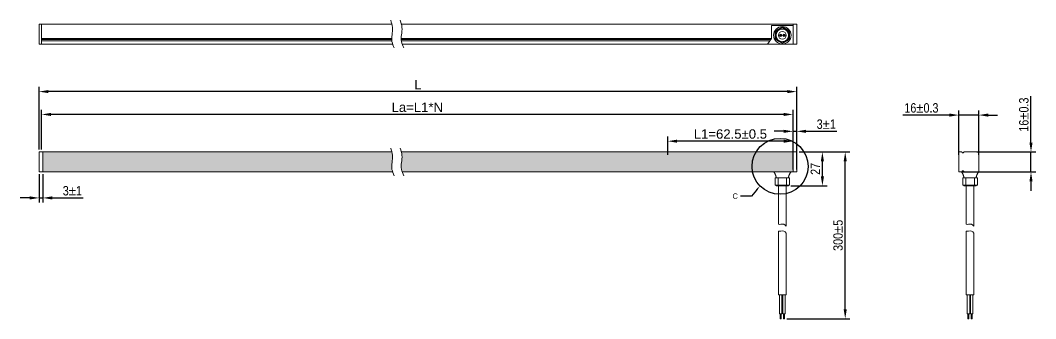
# Model space of a CAD drawing. Header units: millimetres. Extents: x 2374 to 4177, y -4614 to 869.
# Drawn here: x 2831 to 3641, y -4040 to -3802 of the extents above; entities that cross this region are included whole.
import ezdxf
from ezdxf import colors
from ezdxf.entities.mleader import LeaderData, LeaderLine
from ezdxf.math import Vec2, Vec3

# ---------------------------------------------------------------- set-up
doc = ezdxf.new("R2010")
doc.units = ezdxf.units.MM
doc.header["$LTSCALE"] = 0.2
doc.layers.add('02___PRT_ALL_AXES', color=7, linetype='Continuous')
doc.layers.add('0TXT', color=4, linetype='Continuous')
doc.styles.get("Standard").update_dxf_attribs({"font": 'ARIALN.TTF'})
doc.dimstyles.new('3', dxfattribs={"dimscale": 3, "dimtxt": 2.5, "dimasz": 2.5, "dimexe": 1.25, "dimexo": 0.625, "dimtad": 1, "dimdec": 1, "dimzin": 9, "dimtxsty": 'Standard', "dimcen": 2.5, "dimclrd": 142, "dimclre": 142, "dimclrt": 142, "dimadec": 0, "dimazin": 0, "dimtfac": 1, "dimtdec": 1, "dimtmove": 0, "dimatfit": 3, "dimfxl": 1, "dimarcsym": 0})

# ---------------------------------------------------------------- blocks, each defined once
blk = doc.blocks.new('*D9')
at = {"color": 142, "lineweight": -2, "transparency": 16777216}
for p, q in [((2845.63, -3905.03), (2845.63, -3854.9)), ((3443.13, -3858.65), (2853.13, -3858.65)), ((3450.63, -3905.03), (3450.63, -3854.9))]:
    blk.add_line(p, q, dxfattribs=at)
at = {"color": 142, "transparency": 16777216}
for points in [[(2853.13, -3857.4), (2853.13, -3859.9), (2845.63, -3858.65)], [(3443.13, -3857.4), (3443.13, -3859.9), (3450.63, -3858.65)]]:
    blk.add_solid(points, dxfattribs=at)
at = {"layer": 'Defpoints', "color": 0, "transparency": 16777216}
for p in [(2845.63, -3858.65), (2845.63, -3906.91), (3450.63, -3906.91)]:
    blk.add_point(p, dxfattribs=at)
at = {"color": 142, "lineweight": 0, "transparency": 16777216, "insert": (3148.13, -3853.03), "char_height": 7.5, "attachment_point": 5}
blk.add_mtext('{\\fArial|b0|i0|c0|p34;L}', dxfattribs=at)
blk = doc.blocks.new('*D10')
at = {"color": 142, "lineweight": -2, "transparency": 16777216}
for p, q in [((2847.63, -3905.03), (2847.63, -3873.15)), ((3447.63, -3905.03), (3447.63, -3873.15)), ((3440.13, -3876.9), (2855.13, -3876.9))]:
    blk.add_line(p, q, dxfattribs=at)
at = {"color": 142, "transparency": 16777216}
for points in [[(2855.13, -3875.65), (2855.13, -3878.15), (2847.63, -3876.9)], [(3440.13, -3875.65), (3440.13, -3878.15), (3447.63, -3876.9)]]:
    blk.add_solid(points, dxfattribs=at)
at = {"layer": 'Defpoints', "color": 0, "transparency": 16777216}
for p in [(2847.63, -3876.9), (2847.63, -3906.91), (3447.63, -3906.91)]:
    blk.add_point(p, dxfattribs=at)
at = {"color": 142, "lineweight": 0, "transparency": 16777216, "insert": (3147.63, -3871.19), "char_height": 7.5, "attachment_point": 5}
blk.add_mtext('{\\fArial|b0|i0|c0|p34;La=L1*N}', dxfattribs=at)
blk = doc.blocks.new('*D11')
at = {"color": 142, "lineweight": -2, "transparency": 16777216}
for p, q in [((3347.63, -3909.16), (3347.63, -3894.55)), ((3440.13, -3898.3), (3355.13, -3898.3)), ((3447.63, -3905.03), (3447.63, -3894.55))]:
    blk.add_line(p, q, dxfattribs=at)
at = {"color": 142, "transparency": 16777216}
for points in [[(3355.13, -3897.05), (3355.13, -3899.55), (3347.63, -3898.3)], [(3440.13, -3897.05), (3440.13, -3899.55), (3447.63, -3898.3)]]:
    blk.add_solid(points, dxfattribs=at)
at = {"layer": 'Defpoints', "color": 0, "transparency": 16777216}
for p in [(3347.63, -3898.3), (3447.63, -3906.91), (3347.63, -3911.04)]:
    blk.add_point(p, dxfattribs=at)
at = {"color": 142, "lineweight": 0, "transparency": 16777216, "insert": (3397.63, -3892.6), "char_height": 7.5, "attachment_point": 5}
blk.add_mtext('{\\fArial|b0|i0|c0|p34;L1=\\fArial|b0|i0|c204|p34;62.5±0\\fArial|b0|i0|c0|p34;.5}', dxfattribs=at)
blk = doc.blocks.new('*D14')
at = {"color": 142, "lineweight": -2, "transparency": 16777216}
for p, q in [((3452.5, -3906.91), (3493.08, -3906.91)), ((3489.33, -4032.72), (3489.33, -3914.41)), ((3442.68, -4040.22), (3493.08, -4040.22))]:
    blk.add_line(p, q, dxfattribs=at)
at = {"color": 142, "transparency": 16777216}
for points in [[(3488.08, -3914.41), (3490.58, -3914.41), (3489.33, -3906.91)], [(3488.08, -4032.72), (3490.58, -4032.72), (3489.33, -4040.22)]]:
    blk.add_solid(points, dxfattribs=at)
at = {"layer": 'Defpoints', "color": 0, "transparency": 16777216}
for p in [(3450.63, -3906.91), (3489.33, -3906.91), (3440.8, -4040.22)]:
    blk.add_point(p, dxfattribs=at)
at = {"color": 142, "lineweight": 0, "transparency": 16777216, "insert": (3483.62, -3973.56), "char_height": 7.5, "attachment_point": 5, "rotation": 90}
blk.add_mtext('300±5', dxfattribs=at)
blk = doc.blocks.new('*D15')
at = {"color": 142, "lineweight": -2, "transparency": 16777216}
for p, q in [((3452.5, -3906.91), (3474.86, -3906.91)), ((3471.11, -3926.41), (3471.11, -3914.41)), ((3446, -3933.91), (3474.86, -3933.91))]:
    blk.add_line(p, q, dxfattribs=at)
at = {"color": 142, "transparency": 16777216}
for points in [[(3469.86, -3914.41), (3472.36, -3914.41), (3471.11, -3906.91)], [(3469.86, -3926.41), (3472.36, -3926.41), (3471.11, -3933.91)]]:
    blk.add_solid(points, dxfattribs=at)
at = {"layer": 'Defpoints', "color": 0, "transparency": 16777216}
for p in [(3450.63, -3906.91), (3471.11, -3906.91), (3444.13, -3933.91)]:
    blk.add_point(p, dxfattribs=at)
at = {"color": 142, "lineweight": 0, "transparency": 16777216, "insert": (3465.46, -3920.41), "char_height": 7.5, "attachment_point": 5, "rotation": 90}
blk.add_mtext('27', dxfattribs=at)
blk = doc.blocks.new('*D50')
at = {"color": 142, "lineweight": -2, "transparency": 16777216}
for p, q in [((3580, -3909.2), (3580, -3873.68)), ((3596, -3909.2), (3596, -3873.68)), ((3572.5, -3877.43), (3535.33, -3877.43)), ((3596, -3877.43), (3580, -3877.43)), ((3603.5, -3877.43), (3611, -3877.43))]:
    blk.add_line(p, q, dxfattribs=at)
at = {"color": 142, "transparency": 16777216}
for points in [[(3572.5, -3876.18), (3572.5, -3878.68), (3580, -3877.43)], [(3603.5, -3876.18), (3603.5, -3878.68), (3596, -3877.43)]]:
    blk.add_solid(points, dxfattribs=at)
at = {"layer": 'Defpoints', "color": 0, "transparency": 16777216}
for p in [(3596, -3877.43), (3580, -3911.08), (3596, -3911.08)]:
    blk.add_point(p, dxfattribs=at)
at = {"color": 142, "transparency": 16777216, "insert": (3550.17, -3871.73), "char_height": 7.5, "attachment_point": 5}
blk.add_mtext('16±0.3', dxfattribs=at)
blk = doc.blocks.new('*D51')
at = {"color": 142, "lineweight": -2, "transparency": 16777216}
for p, q in [((3637.67, -3899.41), (3637.67, -3862.23)), ((3594.29, -3906.91), (3641.42, -3906.91)), ((3637.67, -3922.91), (3637.67, -3906.91)), ((3594.29, -3922.91), (3641.42, -3922.91)), ((3637.67, -3930.41), (3637.67, -3937.91))]:
    blk.add_line(p, q, dxfattribs=at)
at = {"color": 142, "transparency": 16777216}
for points in [[(3636.42, -3899.41), (3638.92, -3899.41), (3637.67, -3906.91)], [(3636.42, -3930.41), (3638.92, -3930.41), (3637.67, -3922.91)]]:
    blk.add_solid(points, dxfattribs=at)
at = {"layer": 'Defpoints', "color": 0, "transparency": 16777216}
for p in [(3592.42, -3906.91), (3592.42, -3922.91), (3637.67, -3922.91)]:
    blk.add_point(p, dxfattribs=at)
at = {"color": 142, "transparency": 16777216, "insert": (3631.97, -3877.07), "char_height": 7.5, "attachment_point": 5, "rotation": 90}
blk.add_mtext('16±0.3', dxfattribs=at)
blk = doc.blocks.new('*D52')
at = {"color": 142, "lineweight": -2, "transparency": 16777216}
for p, q in [((2845.63, -3924.78), (2845.63, -3947.4)), ((2848.63, -3924.78), (2848.63, -3947.4)), ((2838.13, -3943.65), (2830.63, -3943.65)), ((2845.63, -3943.65), (2848.63, -3943.65)), ((2856.13, -3943.65), (2880.74, -3943.65))]:
    blk.add_line(p, q, dxfattribs=at)
at = {"color": 142, "transparency": 16777216}
for points in [[(2838.13, -3942.4), (2838.13, -3944.9), (2845.63, -3943.65)], [(2856.13, -3942.4), (2856.13, -3944.9), (2848.63, -3943.65)]]:
    blk.add_solid(points, dxfattribs=at)
at = {"layer": 'Defpoints', "color": 0, "transparency": 16777216}
for p in [(2845.63, -3922.91), (2848.63, -3922.91), (2848.63, -3943.65)]:
    blk.add_point(p, dxfattribs=at)
at = {"color": 142, "transparency": 16777216, "insert": (2872.18, -3937.95), "char_height": 7.5, "attachment_point": 5}
blk.add_mtext('3±1', dxfattribs=at)
blk = doc.blocks.new('*D53')
at = {"color": 142, "lineweight": -2, "transparency": 16777216}
for p, q in [((3440.13, -3890.41), (3432.63, -3890.41)), ((3447.63, -3921.03), (3447.63, -3886.66)), ((3447.63, -3890.41), (3450.63, -3890.41)), ((3450.63, -3921.03), (3450.63, -3886.66)), ((3458.13, -3890.41), (3482.74, -3890.41))]:
    blk.add_line(p, q, dxfattribs=at)
at = {"color": 142, "transparency": 16777216}
for points in [[(3440.13, -3889.16), (3440.13, -3891.66), (3447.63, -3890.41)], [(3458.13, -3889.16), (3458.13, -3891.66), (3450.63, -3890.41)]]:
    blk.add_solid(points, dxfattribs=at)
at = {"layer": 'Defpoints', "color": 0, "transparency": 16777216}
for p in [(3450.63, -3890.41), (3447.63, -3922.91), (3450.63, -3922.91)]:
    blk.add_point(p, dxfattribs=at)
at = {"color": 142, "transparency": 16777216, "insert": (3474.18, -3884.71), "char_height": 7.5, "attachment_point": 5}
blk.add_mtext('3±1', dxfattribs=at)

msp = doc.modelspace()

# ---------------------------------------------------------------- hatches: boundary and pattern name
at = {"lineweight": 0}
h = msp.add_hatch(dxfattribs=at)
h.set_pattern_fill('DOTS', color=2)
h.paths.add_polyline_path([(3134.94, -3906.91, -0.09806), (3135.06, -3915.4, 0.123604), (3135.55, -3922.91), (3447.63, -3922.91), (3447.63, -3906.91)])
h.paths.add_polyline_path([(3127.93, -3922.91, -0.123604), (3127.45, -3915.4, 0.09806), (3127.33, -3906.91), (2848.63, -3906.91), (2848.63, -3922.91)])

# ---------------------------------------------------------------- linework, layer by layer
at = {"color": 7, "linetype": 'Continuous', "lineweight": 0}
for p, q in [((2845.63, -3804.61), (3127.29, -3804.61)), ((2845.63, -3804.61), (2845.63, -3820.61)), ((2847.63, -3804.61), (2847.63, -3820.61)), ((3134.9, -3804.61), (3450.63, -3804.61)), ((3447.63, -3804.61), (3447.63, -3820.61)), ((3450.63, -3820.61), (3450.63, -3804.61)), ((3127.2, -3816.31), (2847.63, -3816.31)), ((3127.22, -3817.01), (2847.63, -3817.01)), ((3127.32, -3818.01), (2847.63, -3818.01)), ((3430.4, -3816.31), (3134.81, -3816.31)), ((3429.89, -3817.01), (3134.84, -3817.01)), ((3429.17, -3818.01), (3134.93, -3818.01)), ((3127.88, -3820.61), (2845.63, -3820.61)), ((3450.63, -3820.61), (3135.49, -3820.61)), ((3127.33, -3906.91), (2845.63, -3906.91)), ((2845.63, -3906.91), (2845.63, -3922.91)), ((2848.63, -3906.91), (2848.63, -3922.91)), ((3450.63, -3906.91), (3134.94, -3906.91)), ((3447.63, -3906.91), (3447.63, -3922.91)), ((3450.63, -3922.91), (3450.63, -3906.91)), ((3580, -3922.41), (3580, -3907.41)), ((3580.5, -3906.91), (3582.4, -3906.91)), ((3584.3, -3906.91), (3595.5, -3906.91)), ((3596, -3907.41), (3596, -3922.41)), ((2848.63, -3914.31), (2848.63, -3911.04)), ((2848.63, -3918.78), (2848.63, -3915.51)), ((2845.63, -3922.91), (3127.93, -3922.91)), ((3135.55, -3922.91), (3450.63, -3922.91)), ((3582.4, -3922.91), (3580.5, -3922.91)), ((3595.5, -3922.91), (3584.3, -3922.91)), ((3434.13, -3926.91), (3434.13, -3927.54)), ((3444.13, -3926.91), (3444.13, -3927.54)), ((3584, -3926.91), (3584, -3927.54)), ((3594, -3926.91), (3594, -3927.54)), ((3434.13, -3933.54), (3434.13, -3933.91)), ((3444.13, -3933.54), (3444.13, -3933.91)), ((3584, -3933.54), (3584, -3933.91)), ((3594, -3933.54), (3594, -3933.91))]:
    msp.add_line(p, q, dxfattribs=at)
at = {"lineweight": 0}
for p, q in [((3430.4, -3816.31), (3430.4, -3805.78)), ((3430.4, -3805.78), (3447.63, -3805.78)), ((3430.4, -3816.31), (3427.29, -3820.61)), ((3582.6, -3907.11), (3582.6, -3907.51)), ((3583.45, -3907.71), (3582.8, -3907.71)), ((3584.3, -3906.91), (3583.45, -3907.71)), ((3584.5, -3906.91), (3584.3, -3906.91)), ((3582.6, -3922.71), (3582.6, -3922.31)), ((3583.45, -3922.11), (3582.8, -3922.11)), ((3584.3, -3922.91), (3583.45, -3922.11)), ((3584.5, -3922.91), (3584.3, -3922.91)), ((3433.3, -3933.54), (3433.3, -3927.54)), ((3444.95, -3927.54), (3433.33, -3927.54)), ((3435.68, -3933.54), (3435.68, -3927.54)), ((3442.57, -3933.54), (3442.57, -3927.54)), ((3444.95, -3933.54), (3444.95, -3927.54)), ((3583.18, -3933.54), (3583.18, -3927.54)), ((3594.83, -3927.54), (3583.21, -3927.54)), ((3585.56, -3933.54), (3585.56, -3927.54)), ((3592.45, -3933.54), (3592.45, -3927.54)), ((3594.83, -3933.54), (3594.83, -3927.54)), ((3444.95, -3933.54), (3433.3, -3933.54)), ((3594.83, -3933.54), (3583.18, -3933.54))]:
    msp.add_line(p, q, dxfattribs=at)
msp.add_line((3582, -3922.91), (3596, -3922.91))
for points in [[(3439.13, -3806.96), (3444.88, -3810.29), (3444.88, -3816.93), (3439.13, -3820.25), (3433.37, -3816.93), (3433.37, -3810.29)], [(3439.13, -3807.54), (3444.38, -3810.57), (3444.38, -3816.64), (3439.13, -3819.67), (3433.87, -3816.64), (3433.87, -3810.57)]]:
    msp.add_lwpolyline(points, close=True, dxfattribs=at)
msp.add_circle((3439.13, -3813.61), 7, dxfattribs=at)
msp.add_circle((3437.29, -3918.42), 22.36)
for centre, radius, start, end in [((3105.94, -3809.34), 21.87, 349.61102, 20.62121), ((3113.55, -3809.34), 21.87, 349.61102, 20.62121), ((3142.64, -3816.07), 15.44, 169.61102, 209.84749), ((3150.25, -3816.07), 15.44, 169.61102, 209.84749), ((3105.94, -3911.46), 21.87, 349.61102, 20.62121), ((3113.55, -3911.46), 21.87, 349.61102, 20.62121), ((3582.4, -3907.11), 0.2, 0, 90), ((3582.8, -3907.51), 0.2, 180, 270), ((3142.64, -3918.19), 15.44, 169.61102, 209.84749), ((3150.25, -3918.19), 15.44, 169.61102, 209.84749), ((3582.4, -3922.71), 0.2, 270, 0), ((3582.8, -3922.31), 0.2, 90, 180), ((3436.97, -3961.39), 3.43, 253.96804, 286.03196), ((3439.01, -3968.49), 3.95, 35.61205, 106.03196), ((3586.85, -3961.39), 3.43, 253.96804, 286.03196), ((3588.89, -3968.49), 3.95, 35.61205, 106.03196), ((3436.97, -3966.91), 3.43, 253.96804, 286.03196), ((3439.01, -3974.01), 3.95, 35.61205, 106.03196), ((3586.85, -3966.91), 3.43, 253.96804, 286.03196), ((3588.89, -3974.01), 3.95, 35.61205, 106.03196)]:
    msp.add_arc(centre, radius, start, end, dxfattribs=at)
at = {"color": 7, "linetype": 'Continuous', "lineweight": 0}
for centre, start, end in [((3580.5, -3907.41), 90, 180), ((3595.5, -3907.41), 0, 90), ((3580.5, -3922.41), 180, 270), ((3595.5, -3922.41), 270, 0)]:
    msp.add_arc(centre, 0.5, start, end, dxfattribs=at)
for points in [[(3432.13, -3922.91), (3432.15, -3922.91), (3432.2, -3922.92), (3432.28, -3922.97), (3432.37, -3923.04), (3432.46, -3923.14), (3432.58, -3923.27), (3432.71, -3923.45), (3432.86, -3923.68), (3433, -3923.91), (3433.18, -3924.23), (3433.4, -3924.64), (3433.63, -3925.16), (3433.81, -3925.61), (3433.93, -3925.98), (3434.02, -3926.27), (3434.09, -3926.58), (3434.13, -3926.79), (3434.13, -3926.91)], [(3446.13, -3922.91), (3446.1, -3922.91), (3446.05, -3922.92), (3445.97, -3922.97), (3445.88, -3923.04), (3445.79, -3923.14), (3445.67, -3923.27), (3445.54, -3923.45), (3445.39, -3923.68), (3445.25, -3923.91), (3445.07, -3924.23), (3444.85, -3924.64), (3444.62, -3925.16), (3444.44, -3925.61), (3444.32, -3925.98), (3444.23, -3926.27), (3444.16, -3926.58), (3444.13, -3926.79), (3444.13, -3926.91)], [(3582, -3922.91), (3582.03, -3922.91), (3582.08, -3922.92), (3582.16, -3922.97), (3582.25, -3923.04), (3582.34, -3923.14), (3582.45, -3923.27), (3582.59, -3923.45), (3582.74, -3923.68), (3582.88, -3923.91), (3583.06, -3924.23), (3583.28, -3924.64), (3583.51, -3925.16), (3583.69, -3925.61), (3583.81, -3925.98), (3583.9, -3926.27), (3583.97, -3926.58), (3584, -3926.79), (3584, -3926.91)], [(3596, -3922.91), (3595.98, -3922.91), (3595.93, -3922.92), (3595.85, -3922.97), (3595.76, -3923.04), (3595.67, -3923.14), (3595.55, -3923.27), (3595.42, -3923.45), (3595.27, -3923.68), (3595.13, -3923.91), (3594.95, -3924.23), (3594.73, -3924.64), (3594.5, -3925.16), (3594.32, -3925.61), (3594.2, -3925.98), (3594.11, -3926.27), (3594.04, -3926.58), (3594, -3926.79), (3594, -3926.91)]]:
    msp.add_open_spline(points, degree=3, knots=[0, 0, 0, 0, 0.016944, 0.031988, 0.061098, 0.09003, 0.119037, 0.177444, 0.236415, 0.295919, 0.35593, 0.477436, 0.601063, 0.727317, 0.791817, 0.857704, 0.925913, 1, 1, 1, 1], dxfattribs=at)
at = {"layer": '02___PRT_ALL_AXES', "color": 7, "linetype": 'Continuous', "lineweight": 0}
for p, q in [((3434.13, -3933.91), (3444.13, -3933.91)), ((3436.03, -3964.69), (3436.03, -3933.91)), ((3442.23, -3966.19), (3442.23, -3933.91)), ((3584, -3933.91), (3594, -3933.91)), ((3585.9, -3964.69), (3585.9, -3933.91)), ((3592.1, -3966.19), (3592.1, -3933.91)), ((3436.03, -4021.22), (3436.03, -3970.21)), ((3442.23, -4021.22), (3442.23, -3971.71)), ((3585.9, -4021.22), (3585.9, -3970.21)), ((3592.1, -4021.22), (3592.1, -3971.71)), ((3442.23, -4021.22), (3436.03, -4021.22)), ((3436.83, -4021.22), (3436.83, -4036.22)), ((3438.83, -4021.22), (3438.83, -4036.22)), ((3439.43, -4021.22), (3439.43, -4036.22)), ((3441.43, -4021.22), (3441.43, -4036.22)), ((3592.1, -4021.22), (3585.9, -4021.22)), ((3586.7, -4021.22), (3586.7, -4036.22)), ((3588.7, -4021.22), (3588.7, -4036.22)), ((3589.3, -4021.22), (3589.3, -4036.22)), ((3591.3, -4021.22), (3591.3, -4036.22)), ((3436.83, -4036.22), (3438.83, -4036.22)), ((3437.45, -4036.22), (3437.45, -4040.22)), ((3438.2, -4036.22), (3438.2, -4040.22)), ((3439.43, -4036.22), (3441.43, -4036.22)), ((3440.05, -4036.22), (3440.05, -4040.22)), ((3440.8, -4036.22), (3440.8, -4040.22)), ((3586.7, -4036.22), (3588.7, -4036.22)), ((3587.33, -4036.22), (3587.33, -4040.22)), ((3588.08, -4036.22), (3588.08, -4040.22)), ((3589.3, -4036.22), (3591.3, -4036.22)), ((3589.93, -4036.22), (3589.93, -4040.22)), ((3590.68, -4036.22), (3590.68, -4040.22)), ((3437.45, -4040.22), (3438.2, -4040.22)), ((3440.05, -4040.22), (3440.8, -4040.22)), ((3587.33, -4040.22), (3588.08, -4040.22)), ((3589.93, -4040.22), (3590.68, -4040.22))]:
    msp.add_line(p, q, dxfattribs=at)
for centre, radius in [((3439.13, -3813.61), 5), ((3439.13, -3813.61), 3.1), ((3437.83, -3813.61), 1), ((3437.83, -3813.61), 0.375), ((3440.43, -3813.61), 1), ((3440.43, -3813.61), 0.375)]:
    msp.add_circle(centre, radius, dxfattribs=at)

# ---------------------------------------------------------------- dimensions: what is measured, and where the dimension line sits
at = {"lineweight": 0}
for base, p1, p2, angle, text, picture, middle in [((2845.63, -3858.65), (3450.63, -3906.91), (2845.63, -3906.91), 180, '{\\fArial|b0|i0|c0|p34;L}', '*D9', (3148.13, -3853.03)), ((2847.63, -3876.9), (3447.63, -3906.91), (2847.63, -3906.91), 180, '{\\fArial|b0|i0|c0|p34;La=L1*N}', '*D10', (3147.63, -3871.19)), ((3347.63, -3898.3), (3447.63, -3906.91), (3347.63, -3911.04), 180, '{\\fArial|b0|i0|c0|p34;L1=\\fArial|b0|i0|c204|p34;62.5±0\\fArial|b0|i0|c0|p34;.5}', '*D11', (3397.63, -3892.6)), ((3489.33, -3906.91), (3440.8, -4040.22), (3450.63, -3906.91), 90, '300±5', '*D14', (3483.62, -3973.56))]:
    dim = msp.add_linear_dim(base=base, p1=p1, p2=p2, angle=angle, text=text, dimstyle='3', override={"dimdsep": 46}, dxfattribs=at)
    dim.commit()
    dim.dimension.update_dxf_attribs({"geometry": picture, "text_midpoint": middle})
dim = msp.add_linear_dim(base=(3637.67, -3922.91), p1=(3592.42, -3906.91), p2=(3592.42, -3922.91), angle=90, text='<>±0.3', dimstyle='3', override={"dimdsep": 46})
dim.commit()
dim.dimension.update_dxf_attribs({"geometry": '*D51', "text_midpoint": (3637.67, -3877.07), "dimtype": 160})
dim = msp.add_linear_dim(base=(3596, -3877.43), p1=(3580, -3911.08), p2=(3596, -3911.08), text='<>±0.3', dimstyle='3', override={"dimdsep": 46})
dim.commit()
dim.dimension.update_dxf_attribs({"geometry": '*D50', "text_midpoint": (3550.17, -3877.43), "dimtype": 160})
for base, p1, p2, picture, middle in [((3450.63, -3890.41), (3447.63, -3922.91), (3450.63, -3922.91), '*D53', (3474.18, -3884.71)), ((2848.63, -3943.65), (2845.63, -3922.91), (2848.63, -3922.91), '*D52', (2872.18, -3937.95))]:
    dim = msp.add_linear_dim(base=base, p1=p1, p2=p2, text='<>±1', dimstyle='3', override={"dimdsep": 46})
    dim.commit()
    dim.dimension.update_dxf_attribs({"geometry": picture, "text_midpoint": middle})
dim = msp.add_linear_dim(base=(3471.11, -3906.91), p1=(3444.13, -3933.91), p2=(3450.63, -3906.91), angle=90, dimstyle='3', override={"dimdsep": 46}, dxfattribs=at)
dim.commit()
dim.dimension.update_dxf_attribs({"geometry": '*D15', "text_midpoint": (3465.46, -3920.41)})

# ---------------------------------------------------------------- leaders
at = {"layer": '0TXT'}
ml = msp.add_multileader_mtext('Standard', dxfattribs=at)
ml.set_content('{\\fUtsaah|b0|i0|c0|p34;C}', color=256)
ml.set_leader_properties()
ml.build(insert=Vec2(0, 0))
ml.multileader.update_dxf_attribs({"dogleg_length": 0.36, "arrow_head_size": 4.32, "scale": 1.2})
ctx = ml.context
ctx.base_point, ctx.scale, ctx.char_height, ctx.arrow_head_size, ctx.landing_gap_size, ctx.plane_origin = Vec3(3398.42, -3942.18), 1.2, 4.32, 4.32, 2.16, Vec3(3499.22, -3966.61)
ctx.text_align_type = 2
notes = []
notes.append((ctx, [(0, (1, 1, 0), (3414.47, -3942.18), (-1, 0), 8.64, [(0, [(3421.29, -3934.05)], 0, [])])]))
ctx.mtext.insert, ctx.mtext.alignment, ctx.mtext.flow_direction = Vec3(3403.67, -3940.02), 3, 5
for ctx, leaders in notes:
    for number, flags, end, landing, length, lines in leaders:
        leader = LeaderData()
        leader.index, (leader.has_last_leader_line, leader.has_dogleg_vector, leader.attachment_direction) = number, flags
        leader.last_leader_point, leader.dogleg_vector, leader.dogleg_length = Vec3(end), Vec3(landing), length
        for number, points, colour, breaks in lines:
            line = LeaderLine()
            line.index, line.vertices, line.color, line.breaks = number, Vec3.list(points), colors.encode_raw_color(colour), breaks
            leader.lines.append(line)
        ctx.leaders.append(leader)

doc.saveas('drawing.dxf')
